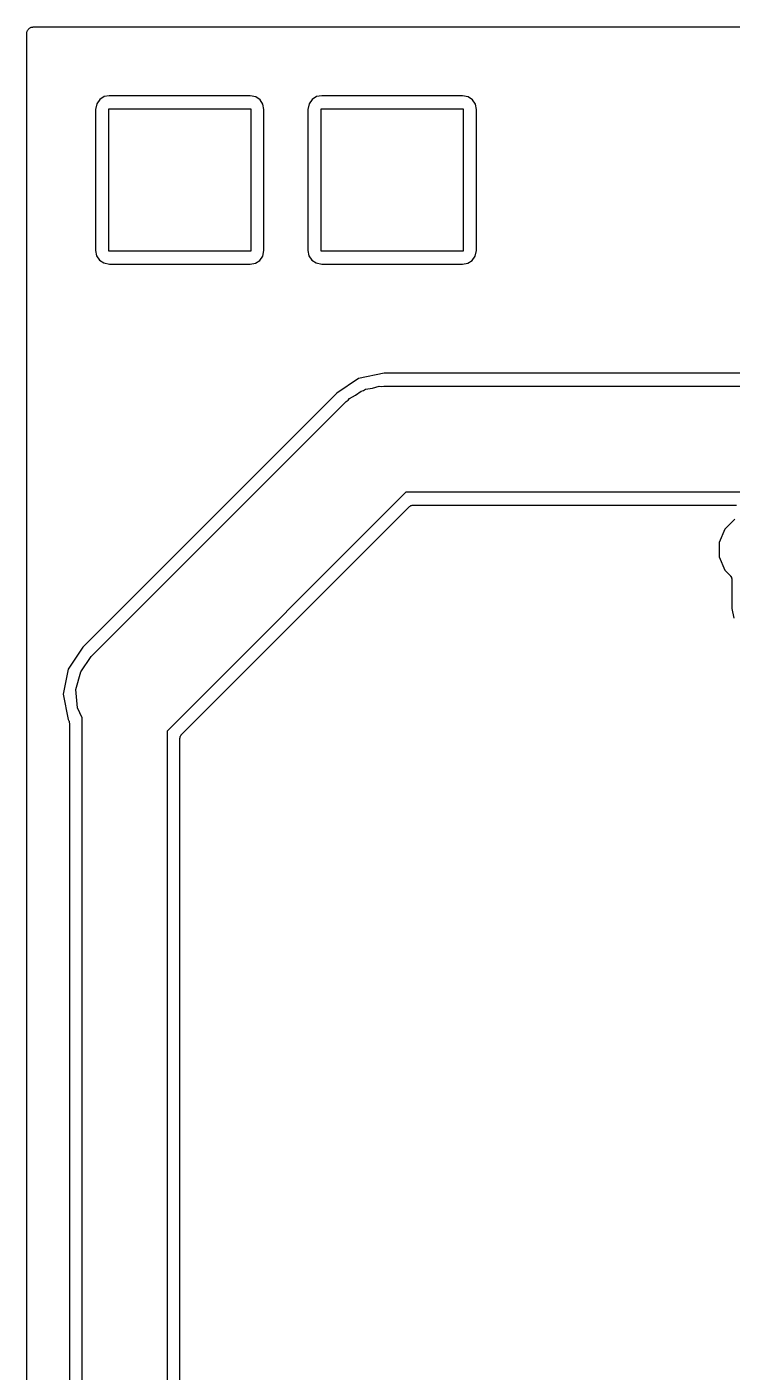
# Model space of a CAD drawing. Extents: x -5.1 to 32.6, y 0 to 32.2.
# Drawn here: x -5.08 to 3.35, y 16.08 to 32.16 of the extents above; entities that cross this region are included whole.
import ezdxf

# ---------------------------------------------------------------- set-up
doc = ezdxf.new("R2010")
doc.units = 0
doc.header["$MEASUREMENT"] = 0
doc.layers.add('BLACK', color=7, linetype='CONTINUOUS')

msp = doc.modelspace()

# ---------------------------------------------------------------- linework, layer by layer
at = {"layer": 'Black'}
for p, q in [((-5.01037, 32.1552), (-5.0038, 32.1564)), ((-5.0038, 32.1564), (18.0151, 32.1564)), ((-5.08, 32.0802), (-5.07884, 32.0868)), ((-5.08, 31.1776), (-5.08, 32.0802)), ((-5.07884, 32.0934), (-5.07656, 32.0997)), ((-5.07884, 32.0868), (-5.07884, 32.0934)), ((-5.07656, 32.0997), (-5.0754, 32.1063)), ((-5.0754, 32.1063), (-5.07207, 32.112)), ((-5.07207, 32.112), (-5.06979, 32.1183)), ((-5.06979, 32.1183), (-5.06551, 32.1234)), ((-5.06551, 32.1234), (-5.06217, 32.1292)), ((-5.06217, 32.1292), (-5.05707, 32.1335)), ((-5.05707, 32.1335), (-5.05278, 32.1386)), ((-5.05278, 32.1386), (-5.04701, 32.1419)), ((-5.04701, 32.1419), (-5.0419, 32.1462)), ((-5.0419, 32.1462), (-5.03564, 32.1485)), ((-5.03564, 32.1485), (-5.02986, 32.1518)), ((-5.02986, 32.1518), (-5.02329, 32.153)), ((-5.02329, 32.153), (-5.01703, 32.1552)), ((-5.01703, 32.1552), (-5.01037, 32.1552)), ((-4.24429, 31.238), (-4.25808, 31.17)), ((-4.20951, 31.2889), (-4.24429, 31.238)), ((-4.1572, 31.3226), (-4.20951, 31.2889)), ((-4.09409, 31.3345), (-4.1572, 31.3226)), ((-2.40884, 31.3345), (-4.09409, 31.3345)), ((-2.34077, 31.3207), (-2.40884, 31.3345)), ((-2.28986, 31.2859), (-2.34077, 31.3207)), ((-2.2562, 31.2336), (-2.28986, 31.2859)), ((-2.24432, 31.1705), (-2.2562, 31.2336)), ((-1.70429, 31.238), (-1.71808, 31.17)), ((-1.66951, 31.2889), (-1.70429, 31.238)), ((-1.6172, 31.3226), (-1.66951, 31.2889)), ((-1.55409, 31.3345), (-1.6172, 31.3226)), ((0.131162, 31.3345), (-1.55409, 31.3345)), ((0.199231, 31.3207), (0.131162, 31.3345)), ((0.250144, 31.2859), (0.199231, 31.3207)), ((0.283804, 31.2336), (0.250144, 31.2859)), ((0.295678, 31.1705), (0.283804, 31.2336)), ((-5.08, 24.1808), (-5.08, 31.1776)), ((-4.25808, 31.17), (-4.25808, 29.4847)), ((-4.1012, 29.4776), (-4.1012, 31.1776)), ((-4.1012, 31.1776), (-2.4012, 31.1776)), ((-2.4012, 31.1776), (-2.4012, 29.4776)), ((-2.24432, 29.4852), (-2.24432, 31.1705)), ((-1.71808, 31.17), (-1.71808, 29.4847)), ((-1.5612, 29.4776), (-1.5612, 31.1776)), ((-1.5612, 31.1776), (0.1388, 31.1776)), ((0.1388, 31.1776), (0.1388, 29.4776)), ((0.295678, 29.4852), (0.295678, 31.1705)), ((-4.25808, 29.4847), (-4.2462, 29.4216)), ((-2.4012, 29.4776), (-4.1012, 29.4776)), ((-2.25811, 29.4172), (-2.24432, 29.4852)), ((-1.71808, 29.4847), (-1.7062, 29.4216)), ((0.1388, 29.4776), (-1.5612, 29.4776)), ((0.281894, 29.4172), (0.295678, 29.4852)), ((-4.2462, 29.4216), (-4.21254, 29.3693)), ((-4.21254, 29.3693), (-4.16163, 29.3345)), ((-4.16163, 29.3345), (-4.09356, 29.3207)), ((-4.09356, 29.3207), (-2.40831, 29.3207)), ((-2.40831, 29.3207), (-2.3452, 29.3326)), ((-2.3452, 29.3326), (-2.29289, 29.3663)), ((-2.29289, 29.3663), (-2.25811, 29.4172)), ((-1.7062, 29.4216), (-1.67254, 29.3693)), ((-1.67254, 29.3693), (-1.62163, 29.3345)), ((-1.62163, 29.3345), (-1.55356, 29.3207)), ((-1.55356, 29.3207), (0.131692, 29.3207)), ((0.131692, 29.3207), (0.194797, 29.3326)), ((0.194797, 29.3326), (0.247107, 29.3663)), ((0.247107, 29.3663), (0.281894, 29.4172)), ((-0.805294, 28.0162), (-1.11355, 27.9549)), ((3.4798, 28.0162), (-0.805294, 28.0162)), ((-1.11355, 27.9549), (-1.37488, 27.7803)), ((-1.05418, 27.8115), (-1.02998, 27.8255)), ((-1.02998, 27.8255), (-0.948277, 27.8399)), ((-0.948277, 27.8399), (-0.868144, 27.8614)), ((-0.868144, 27.8614), (-0.840315, 27.8589)), ((-0.840315, 27.8589), (-0.8128, 27.8638)), ((-0.8128, 27.8638), (1.9812, 27.8638)), ((1.9812, 27.8638), (3.7084, 27.8638)), ((-1.37488, 27.7803), (-4.41227, 24.7429)), ((-4.30981, 24.6298), (-1.26181, 27.6778)), ((-1.26181, 27.6778), (-1.23893, 27.6938)), ((-1.23893, 27.6938), (-1.22097, 27.7152)), ((-1.22097, 27.7152), (-1.14913, 27.7567)), ((-1.14913, 27.7567), (-1.08116, 27.8043)), ((-1.08116, 27.8043), (-1.05418, 27.8115)), ((-0.549774, 26.5938), (-3.4036, 23.74)), ((1.9812, 26.5938), (-0.549774, 26.5938)), ((4.2164, 26.5938), (1.9812, 26.5938)), ((-3.22888, 23.6992), (-0.508968, 26.4191)), ((-0.508968, 26.4191), (-0.506221, 26.421)), ((-0.506221, 26.421), (-0.504066, 26.4236)), ((-0.504066, 26.4236), (-0.495445, 26.4285)), ((-0.495445, 26.4285), (-0.48729, 26.4343)), ((-0.48729, 26.4343), (-0.484051, 26.4351)), ((-0.484051, 26.4351), (-0.481148, 26.4368)), ((-0.481148, 26.4368), (-0.471344, 26.4385)), ((-0.471344, 26.4385), (-0.461728, 26.4411)), ((-0.461728, 26.4411), (-0.458388, 26.4408)), ((-0.458388, 26.4408), (-0.455086, 26.4414)), ((-0.455086, 26.4414), (3.40844, 26.4414)), ((3.38792, 26.2743), (3.26635, 26.1529)), ((3.26635, 26.1529), (3.20048, 25.9943)), ((3.20048, 25.9943), (3.20032, 25.8225)), ((3.20032, 25.8225), (3.26592, 25.6637)), ((3.26592, 25.6637), (3.33053, 25.599)), ((3.33053, 25.599), (3.33243, 25.5963)), ((3.33243, 25.5963), (3.33497, 25.5942)), ((3.33497, 25.5942), (3.33997, 25.5855)), ((3.33997, 25.5855), (3.34569, 25.5773)), ((3.34569, 25.5773), (3.34655, 25.5741)), ((3.34655, 25.5741), (3.3482, 25.5712)), ((3.3482, 25.5712), (3.34994, 25.5614)), ((3.34994, 25.5614), (3.35252, 25.5517)), ((3.35252, 25.5517), (3.35222, 25.5484)), ((3.35222, 25.5484), (3.3528, 25.5452)), ((3.3528, 25.5452), (3.3528, 25.2043)), ((3.3528, 25.2043), (3.37545, 25.0905)), ((-4.41227, 24.7429), (-4.58688, 24.4816)), ((-4.43631, 24.4492), (-4.30981, 24.6298)), ((-4.58688, 24.4816), (-4.64671, 24.1808)), ((-4.49338, 24.2361), (-4.43631, 24.4492)), ((-5.08, 5.11156), (-5.08, 24.1808)), ((-4.64671, 24.1808), (-4.58688, 23.88)), ((-4.47416, 24.0164), (-4.49338, 24.2361)), ((-4.4196, 23.8994), (-4.47416, 24.0164)), ((-4.58688, 23.88), (-4.58484, 23.877)), ((-4.58484, 23.877), (-4.58116, 23.8686)), ((-4.58116, 23.8686), (-4.5766, 23.8607)), ((-4.5766, 23.8607), (-4.57587, 23.8566)), ((-4.57587, 23.8566), (-4.57418, 23.8528)), ((-4.57418, 23.8528), (-4.57359, 23.8437)), ((-4.57359, 23.8437), (-4.572, 23.8347)), ((-4.572, 23.8347), (-4.572, 6.15431)), ((-4.4196, 6.1468), (-4.4196, 23.8994)), ((-3.4036, 23.74), (-3.4036, 6.35722)), ((-3.2512, 23.6453), (-3.25062, 23.6486)), ((-3.2512, 10.9073), (-3.2512, 23.6453)), ((-3.25091, 23.6519), (-3.24833, 23.6615)), ((-3.25062, 23.6486), (-3.25091, 23.6519)), ((-3.24833, 23.6615), (-3.2466, 23.6713)), ((-3.2466, 23.6713), (-3.24493, 23.6743)), ((-3.24493, 23.6743), (-3.24406, 23.6775)), ((-3.24406, 23.6775), (-3.23835, 23.6856)), ((-3.23835, 23.6856), (-3.23337, 23.6943)), ((-3.23337, 23.6943), (-3.23081, 23.6964)), ((-3.23081, 23.6964), (-3.22888, 23.6992))]:
    msp.add_line(p, q, dxfattribs=at)

doc.saveas('drawing.dxf')
